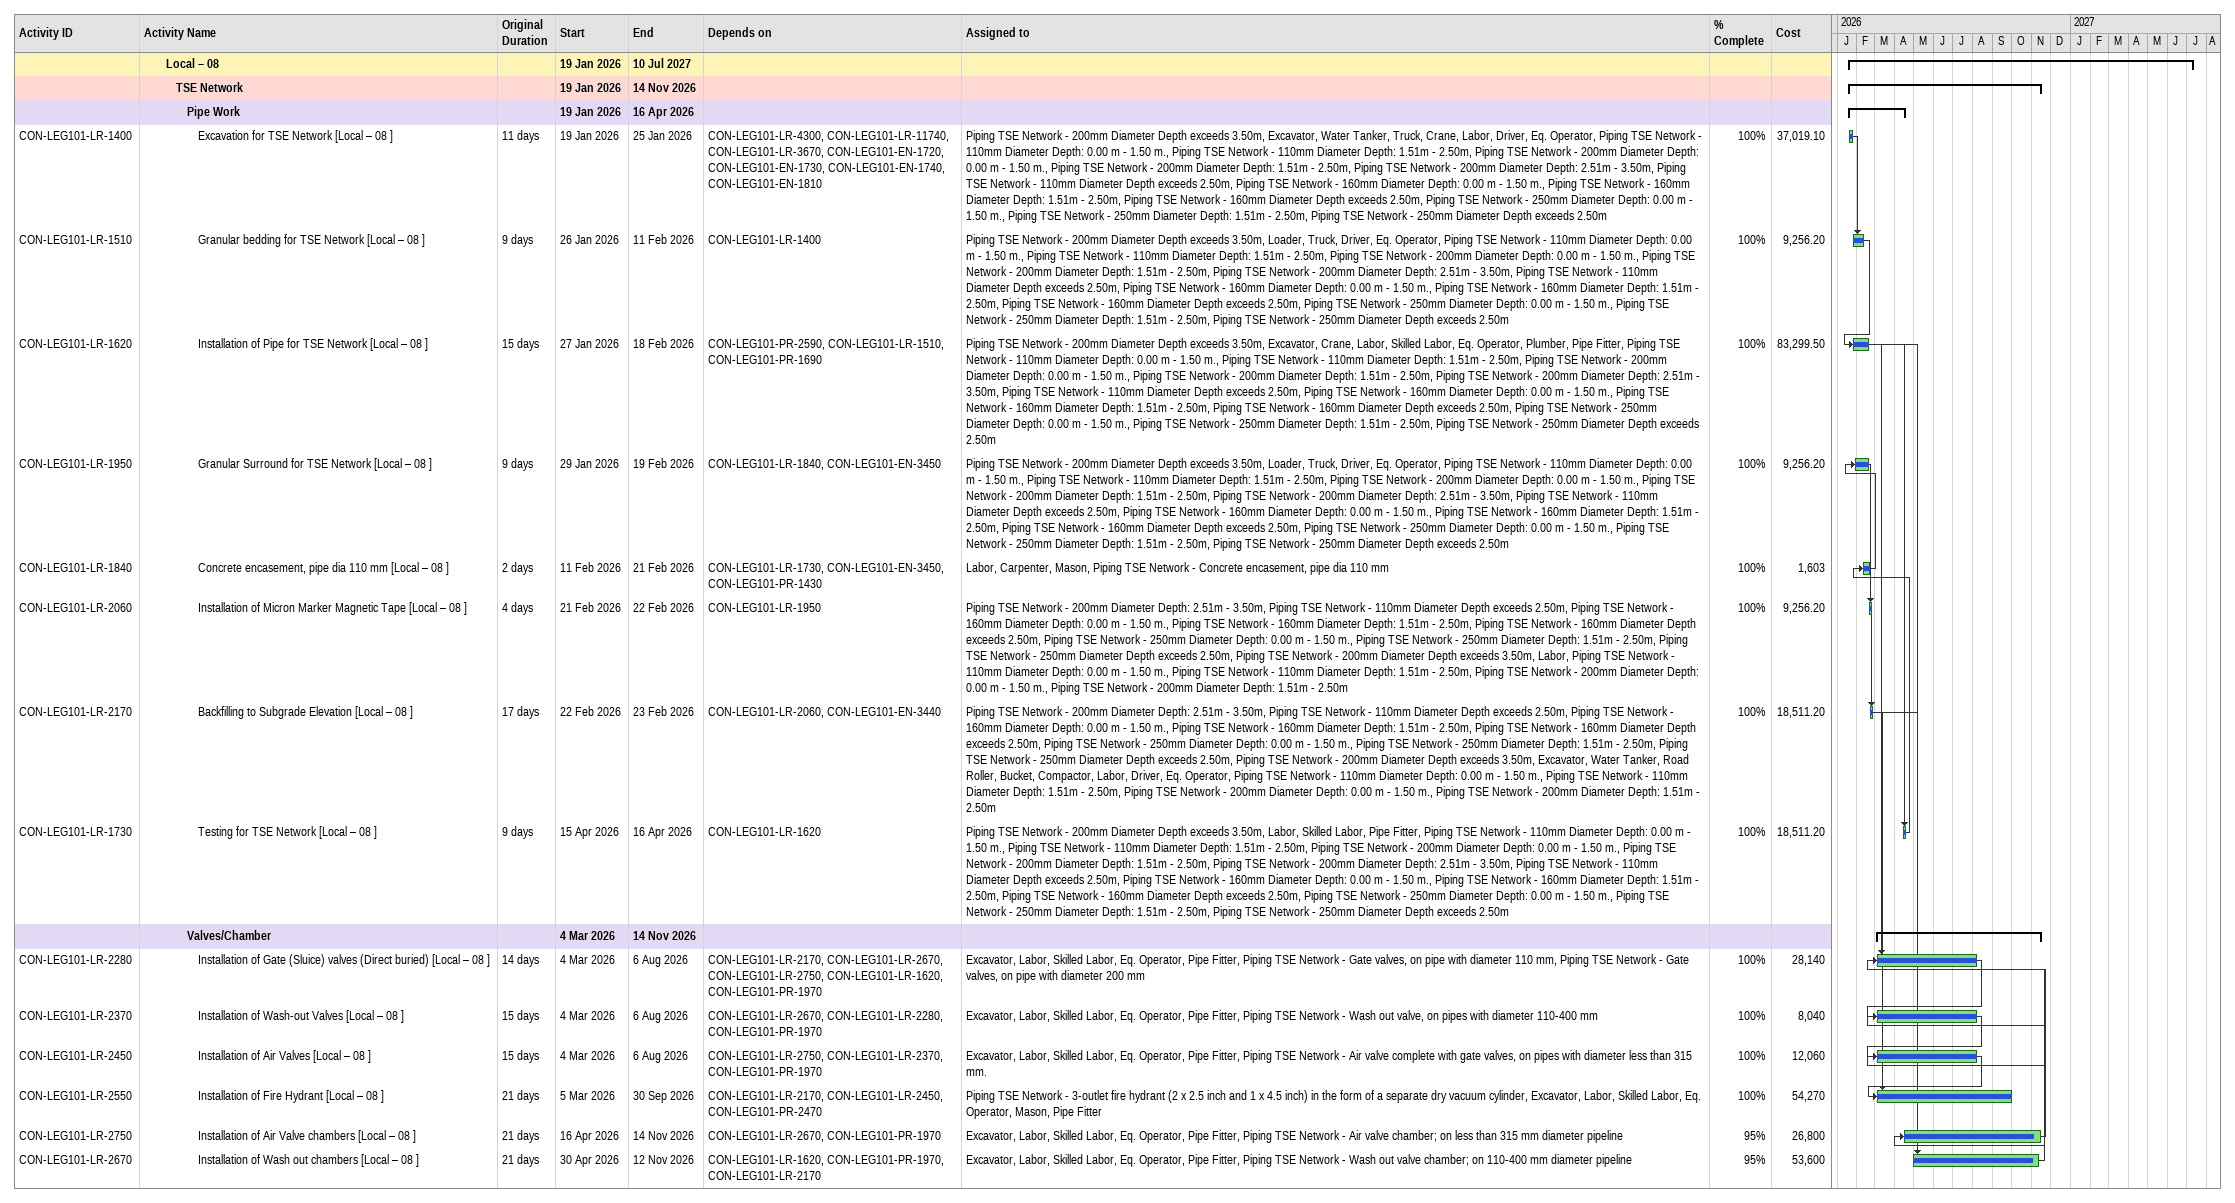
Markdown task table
| ID | Level | Task | Original duration | Start | Finish | Predecessors | Resources | % complete | Cost |
|---|---|---|---|---|---|---|---|---|---|
|  | 3 | **Local – 08** |  | 2026-01-19 | 2027-07-10 |  |  |  |  |
|  | 4 | **TSE Network** |  | 2026-01-19 | 2026-11-14 |  |  |  |  |
|  | 5 | **Pipe Work** |  | 2026-01-19 | 2026-04-16 |  |  |  |  |
| CON-LEG101-LR-1400 | 6 | Excavation for TSE Network [Local – 08 ] | 11d | 2026-01-19 | 2026-01-25 | CON-LEG101-LR-4300, CON-LEG101-LR-11740, CON-LEG101-LR-3670, CON-LEG101-EN-1720, CON-LEG101-EN-1730, CON-LEG101-EN-1740, CON-LEG101-EN-1810 | Piping TSE Network - 200mm Diameter Depth exceeds 3.50m, Excavator, Water Tanker, Truck, Crane, Labor, Driver, Eq. Operator, Piping TSE Network - 110mm Diameter Depth: 0.00 m - 1.50 m., Piping TSE Network - 110mm Diameter Depth: 1.51m - 2.50m, Piping TSE Network - 200mm Diameter Depth: 0.00 m - 1.50 m., Piping TSE Network - 200mm Diameter Depth: 1.51m - 2.50m, Piping TSE Network - 200mm Diameter Depth: 2.51m - 3.50m, Piping TSE Network - 110mm Diameter Depth exceeds 2.50m, Piping TSE Network - 160mm Diameter Depth: 0.00 m - 1.50 m., Piping TSE Network - 160mm Diameter Depth: 1.51m - 2.50m, Piping TSE Network - 160mm Diameter Depth exceeds 2.50m, Piping TSE Network - 250mm Diameter Depth: 0.00 m - 1.50 m., Piping TSE Network - 250mm Diameter Depth: 1.51m - 2.50m, Piping TSE Network - 250mm Diameter Depth exceeds 2.50m | 100 | 37019.10 |
| CON-LEG101-LR-1510 | 6 | Granular bedding for TSE Network [Local – 08 ] | 9d | 2026-01-26 | 2026-02-11 | CON-LEG101-LR-1400 | Piping TSE Network - 200mm Diameter Depth exceeds 3.50m, Loader, Truck, Driver, Eq. Operator, Piping TSE Network - 110mm Diameter Depth: 0.00 m - 1.50 m., Piping TSE Network - 110mm Diameter Depth: 1.51m - 2.50m, Piping TSE Network - 200mm Diameter Depth: 0.00 m - 1.50 m., Piping TSE Network - 200mm Diameter Depth: 1.51m - 2.50m, Piping TSE Network - 200mm Diameter Depth: 2.51m - 3.50m, Piping TSE Network - 110mm Diameter Depth exceeds 2.50m, Piping TSE Network - 160mm Diameter Depth: 0.00 m - 1.50 m., Piping TSE Network - 160mm Diameter Depth: 1.51m - 2.50m, Piping TSE Network - 160mm Diameter Depth exceeds 2.50m, Piping TSE Network - 250mm Diameter Depth: 0.00 m - 1.50 m., Piping TSE Network - 250mm Diameter Depth: 1.51m - 2.50m, Piping TSE Network - 250mm Diameter Depth exceeds 2.50m | 100 | 9256.20 |
| CON-LEG101-LR-1620 | 6 | Installation of Pipe for TSE Network [Local – 08 ] | 15d | 2026-01-27 | 2026-02-18 | CON-LEG101-PR-2590, CON-LEG101-LR-1510, CON-LEG101-PR-1690 | Piping TSE Network - 200mm Diameter Depth exceeds 3.50m, Excavator, Crane, Labor, Skilled Labor, Eq. Operator, Plumber, Pipe Fitter, Piping TSE Network - 110mm Diameter Depth: 0.00 m - 1.50 m., Piping TSE Network - 110mm Diameter Depth: 1.51m - 2.50m, Piping TSE Network - 200mm Diameter Depth: 0.00 m - 1.50 m., Piping TSE Network - 200mm Diameter Depth: 1.51m - 2.50m, Piping TSE Network - 200mm Diameter Depth: 2.51m - 3.50m, Piping TSE Network - 110mm Diameter Depth exceeds 2.50m, Piping TSE Network - 160mm Diameter Depth: 0.00 m - 1.50 m., Piping TSE Network - 160mm Diameter Depth: 1.51m - 2.50m, Piping TSE Network - 160mm Diameter Depth exceeds 2.50m, Piping TSE Network - 250mm Diameter Depth: 0.00 m - 1.50 m., Piping TSE Network - 250mm Diameter Depth: 1.51m - 2.50m, Piping TSE Network - 250mm Diameter Depth exceeds 2.50m | 100 | 83299.50 |
| CON-LEG101-LR-1950 | 6 | Granular Surround for TSE Network [Local – 08 ] | 9d | 2026-01-29 | 2026-02-19 | CON-LEG101-LR-1840, CON-LEG101-EN-3450 | Piping TSE Network - 200mm Diameter Depth exceeds 3.50m, Loader, Truck, Driver, Eq. Operator, Piping TSE Network - 110mm Diameter Depth: 0.00 m - 1.50 m., Piping TSE Network - 110mm Diameter Depth: 1.51m - 2.50m, Piping TSE Network - 200mm Diameter Depth: 0.00 m - 1.50 m., Piping TSE Network - 200mm Diameter Depth: 1.51m - 2.50m, Piping TSE Network - 200mm Diameter Depth: 2.51m - 3.50m, Piping TSE Network - 110mm Diameter Depth exceeds 2.50m, Piping TSE Network - 160mm Diameter Depth: 0.00 m - 1.50 m., Piping TSE Network - 160mm Diameter Depth: 1.51m - 2.50m, Piping TSE Network - 160mm Diameter Depth exceeds 2.50m, Piping TSE Network - 250mm Diameter Depth: 0.00 m - 1.50 m., Piping TSE Network - 250mm Diameter Depth: 1.51m - 2.50m, Piping TSE Network - 250mm Diameter Depth exceeds 2.50m | 100 | 9256.20 |
| CON-LEG101-LR-1840 | 6 | Concrete encasement, pipe dia 110 mm [Local – 08 ] | 2d | 2026-02-11 | 2026-02-21 | CON-LEG101-LR-1730, CON-LEG101-EN-3450, CON-LEG101-PR-1430 | Labor, Carpenter, Mason, Piping TSE Network - Concrete encasement, pipe dia 110 mm | 100 | 1603 |
| CON-LEG101-LR-2060 | 6 | Installation of Micron Marker Magnetic Tape [Local – 08 ] | 4d | 2026-02-21 | 2026-02-22 | CON-LEG101-LR-1950 | Piping TSE Network - 200mm Diameter Depth: 2.51m - 3.50m, Piping TSE Network - 110mm Diameter Depth exceeds 2.50m, Piping TSE Network - 160mm Diameter Depth: 0.00 m - 1.50 m., Piping TSE Network - 160mm Diameter Depth: 1.51m - 2.50m, Piping TSE Network - 160mm Diameter Depth exceeds 2.50m, Piping TSE Network - 250mm Diameter Depth: 0.00 m - 1.50 m., Piping TSE Network - 250mm Diameter Depth: 1.51m - 2.50m, Piping TSE Network - 250mm Diameter Depth exceeds 2.50m, Piping TSE Network - 200mm Diameter Depth exceeds 3.50m, Labor, Piping TSE Network - 110mm Diameter Depth: 0.00 m - 1.50 m., Piping TSE Network - 110mm Diameter Depth: 1.51m - 2.50m, Piping TSE Network - 200mm Diameter Depth: 0.00 m - 1.50 m., Piping TSE Network - 200mm Diameter Depth: 1.51m - 2.50m | 100 | 9256.20 |
| CON-LEG101-LR-2170 | 6 | Backfilling to Subgrade Elevation [Local – 08 ] | 17d | 2026-02-22 | 2026-02-23 | CON-LEG101-LR-2060, CON-LEG101-EN-3440 | Piping TSE Network - 200mm Diameter Depth: 2.51m - 3.50m, Piping TSE Network - 110mm Diameter Depth exceeds 2.50m, Piping TSE Network - 160mm Diameter Depth: 0.00 m - 1.50 m., Piping TSE Network - 160mm Diameter Depth: 1.51m - 2.50m, Piping TSE Network - 160mm Diameter Depth exceeds 2.50m, Piping TSE Network - 250mm Diameter Depth: 0.00 m - 1.50 m., Piping TSE Network - 250mm Diameter Depth: 1.51m - 2.50m, Piping TSE Network - 250mm Diameter Depth exceeds 2.50m, Piping TSE Network - 200mm Diameter Depth exceeds 3.50m, Excavator, Water Tanker, Road Roller, Bucket, Compactor, Labor, Driver, Eq. Operator, Piping TSE Network - 110mm Diameter Depth: 0.00 m - 1.50 m., Piping TSE Network - 110mm Diameter Depth: 1.51m - 2.50m, Piping TSE Network - 200mm Diameter Depth: 0.00 m - 1.50 m., Piping TSE Network - 200mm Diameter Depth: 1.51m - 2.50m | 100 | 18511.20 |
| CON-LEG101-LR-1730 | 6 | Testing for TSE Network [Local – 08 ] | 9d | 2026-04-15 | 2026-04-16 | CON-LEG101-LR-1620 | Piping TSE Network - 200mm Diameter Depth exceeds 3.50m, Labor, Skilled Labor, Pipe Fitter, Piping TSE Network - 110mm Diameter Depth: 0.00 m - 1.50 m., Piping TSE Network - 110mm Diameter Depth: 1.51m - 2.50m, Piping TSE Network - 200mm Diameter Depth: 0.00 m - 1.50 m., Piping TSE Network - 200mm Diameter Depth: 1.51m - 2.50m, Piping TSE Network - 200mm Diameter Depth: 2.51m - 3.50m, Piping TSE Network - 110mm Diameter Depth exceeds 2.50m, Piping TSE Network - 160mm Diameter Depth: 0.00 m - 1.50 m., Piping TSE Network - 160mm Diameter Depth: 1.51m - 2.50m, Piping TSE Network - 160mm Diameter Depth exceeds 2.50m, Piping TSE Network - 250mm Diameter Depth: 0.00 m - 1.50 m., Piping TSE Network - 250mm Diameter Depth: 1.51m - 2.50m, Piping TSE Network - 250mm Diameter Depth exceeds 2.50m | 100 | 18511.20 |
|  | 5 | **Valves/Chamber** |  | 2026-03-04 | 2026-11-14 |  |  |  |  |
| CON-LEG101-LR-2280 | 6 | Installation of Gate (Sluice) valves (Direct buried) [Local – 08 ] | 14d | 2026-03-04 | 2026-08-06 | CON-LEG101-LR-2170, CON-LEG101-LR-2670, CON-LEG101-LR-2750, CON-LEG101-LR-1620, CON-LEG101-PR-1970 | Excavator, Labor, Skilled Labor, Eq. Operator, Pipe Fitter, Piping TSE Network - Gate valves, on pipe with diameter 110 mm, Piping TSE Network - Gate valves, on pipe with diameter 200 mm | 100 | 28140 |
| CON-LEG101-LR-2370 | 6 | Installation of Wash-out Valves [Local – 08 ] | 15d | 2026-03-04 | 2026-08-06 | CON-LEG101-LR-2670, CON-LEG101-LR-2280, CON-LEG101-PR-1970 | Excavator, Labor, Skilled Labor, Eq. Operator, Pipe Fitter, Piping TSE Network - Wash out valve, on pipes with diameter 110-400 mm | 100 | 8040 |
| CON-LEG101-LR-2450 | 6 | Installation of Air Valves [Local – 08 ] | 15d | 2026-03-04 | 2026-08-06 | CON-LEG101-LR-2750, CON-LEG101-LR-2370, CON-LEG101-PR-1970 | Excavator, Labor, Skilled Labor, Eq. Operator, Pipe Fitter, Piping TSE Network - Air valve complete with gate valves, on pipes with diameter less than 315 mm. | 100 | 12060 |
| CON-LEG101-LR-2550 | 6 | Installation of Fire Hydrant [Local – 08 ] | 21d | 2026-03-05 | 2026-09-30 | CON-LEG101-LR-2170, CON-LEG101-LR-2450, CON-LEG101-PR-2470 | Piping TSE Network - 3-outlet fire hydrant (2 x 2.5 inch and 1 x 4.5 inch) in the form of a separate dry vacuum cylinder, Excavator, Labor, Skilled Labor, Eq. Operator, Mason, Pipe Fitter | 100 | 54270 |
| CON-LEG101-LR-2750 | 6 | Installation of Air Valve chambers [Local – 08 ] | 21d | 2026-04-16 | 2026-11-14 | CON-LEG101-LR-2670, CON-LEG101-PR-1970 | Excavator, Labor, Skilled Labor, Eq. Operator, Pipe Fitter, Piping TSE Network - Air valve chamber; on less than 315 mm diameter pipeline | 95 | 26800 |
| CON-LEG101-LR-2670 | 6 | Installation of Wash out chambers [Local – 08 ] | 21d | 2026-04-30 | 2026-11-12 | CON-LEG101-LR-1620, CON-LEG101-PR-1970, CON-LEG101-LR-2170 | Excavator, Labor, Skilled Labor, Eq. Operator, Pipe Fitter, Piping TSE Network - Wash out valve chamber; on 110-400 mm diameter pipeline | 95 | 53600 |
